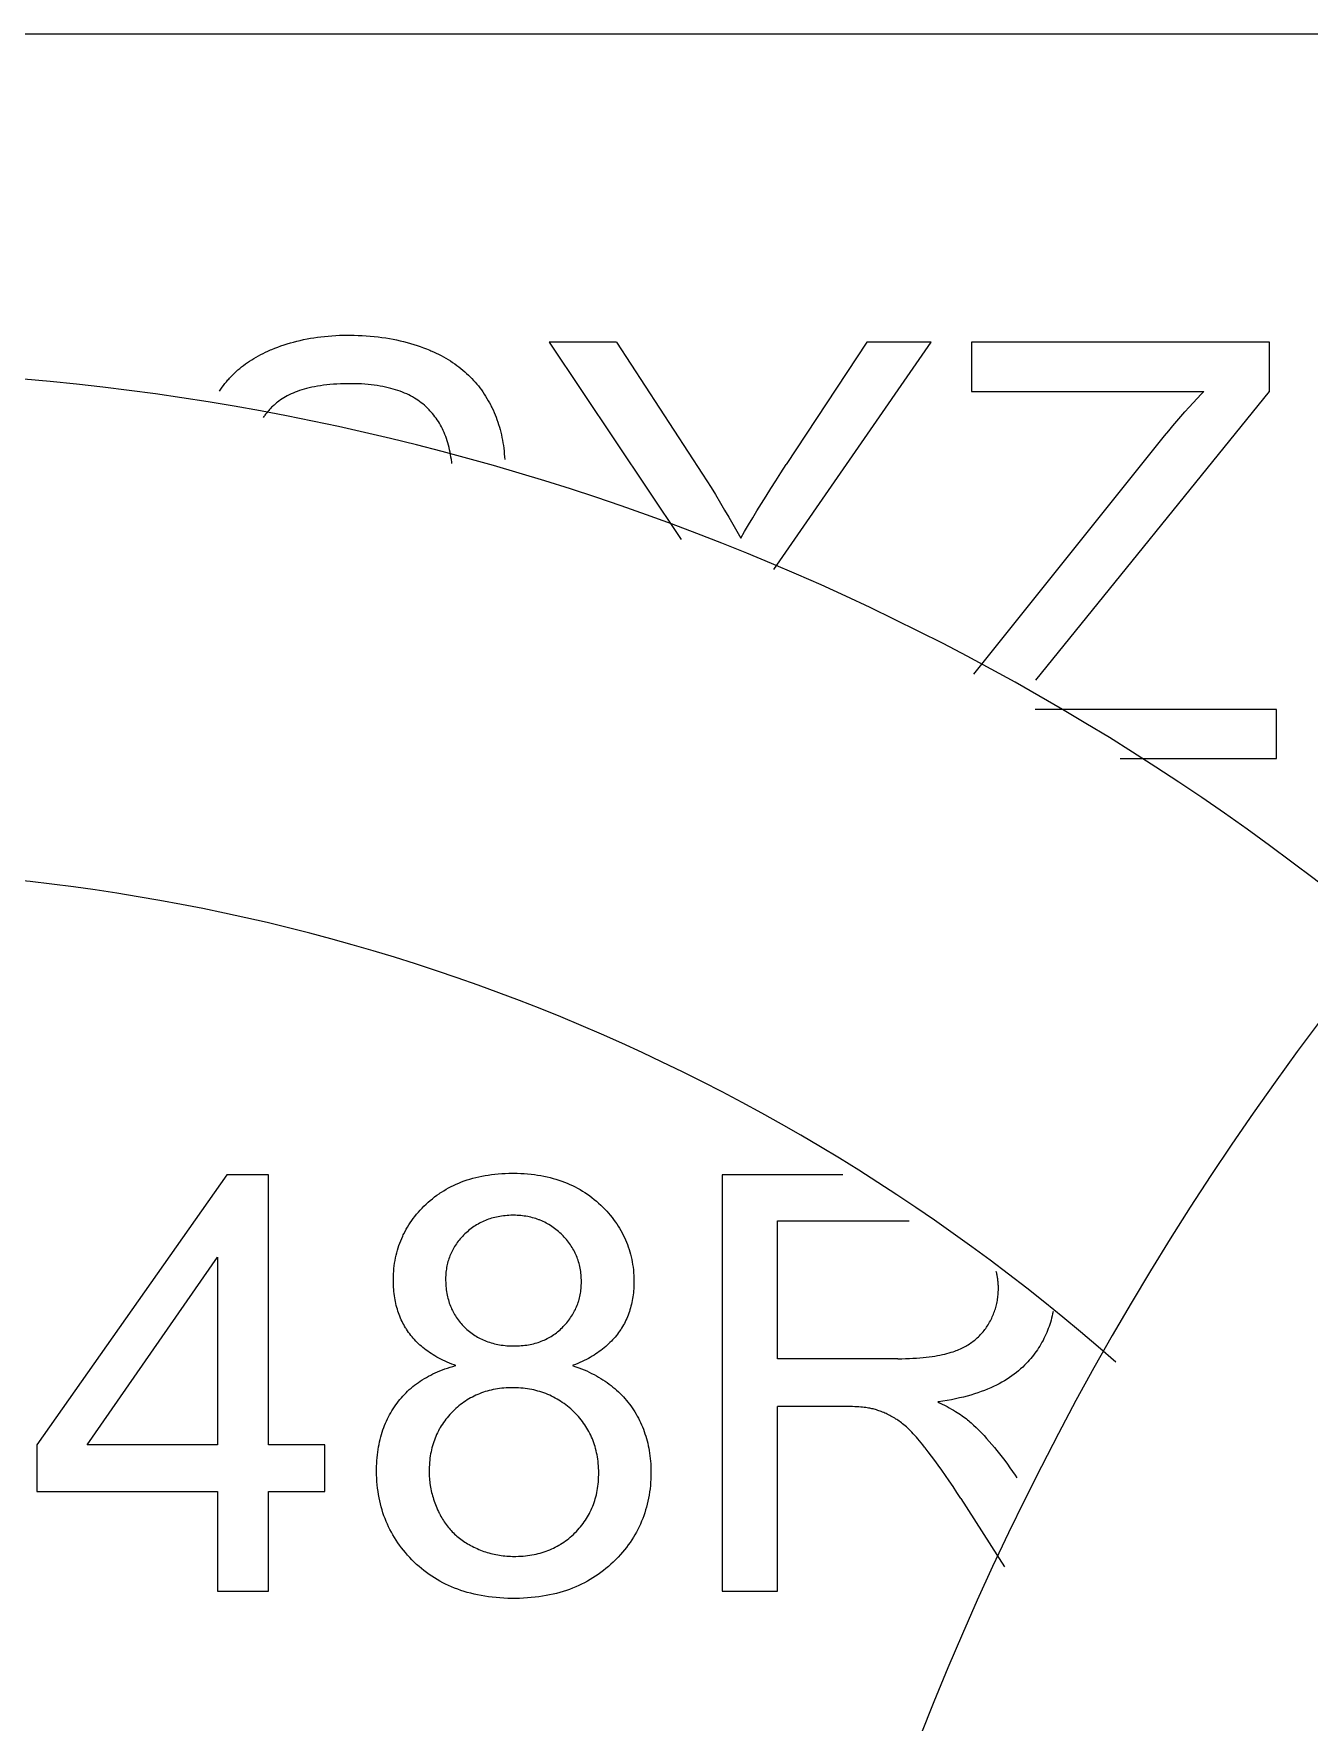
# Model space of a CAD drawing. Header units: millimetres. Extents: x 0 to 141, y -1 to 90.
# Drawn here: x 10.37 to 10.829, y 39.103 to 39.711 of the extents above; entities that cross this region are included whole.
import ezdxf

# ---------------------------------------------------------------- set-up
doc = ezdxf.new("R2010")
doc.units = ezdxf.units.MM

msp = doc.modelspace()

# ---------------------------------------------------------------- linework, layer by layer
for p, q in [((9.40615, 39.71114), (11.17385, 39.71114)), ((10.55552, 39.60001), (10.60301, 39.52898)), ((10.57967, 39.60001), (10.55552, 39.60001)), ((10.63636, 39.51815), (10.69304, 39.60001)), ((10.66991, 39.60001), (10.64085, 39.55591)), ((10.69304, 39.60001), (10.66991, 39.60001)), ((10.70756, 39.60001), (10.70756, 39.58231)), ((10.815, 39.60001), (10.70756, 39.60001)), ((10.815, 39.58231), (10.815, 39.60001)), ((10.70756, 39.58231), (10.79126, 39.58231)), ((10.73079, 39.47825), (10.815, 39.58231)), ((10.81746, 39.46771), (10.73055, 39.46771)), ((10.81746, 39.45001), (10.81746, 39.46771)), ((10.76121, 39.45001), (10.81746, 39.45001)), ((10.43939, 39.30001), (10.37093, 39.20281)), ((10.45443, 39.30001), (10.43939, 39.30001)), ((10.45443, 39.20281), (10.45443, 39.30001)), ((10.61783, 39.30001), (10.61783, 39.15001)), ((10.66122, 39.30001), (10.61783, 39.30001)), ((10.63768, 39.23381), (10.63768, 39.28343)), ((10.63768, 39.28343), (10.68516, 39.28343)), ((10.38905, 39.20281), (10.43601, 39.27044)), ((10.43601, 39.27044), (10.43601, 39.20281)), ((10.68102, 39.23381), (10.63768, 39.23381)), ((10.63768, 39.15001), (10.63768, 39.21662)), ((10.37093, 39.20281), (10.37093, 39.18592)), ((10.43601, 39.20281), (10.38905, 39.20281)), ((10.47469, 39.20281), (10.45443, 39.20281)), ((10.47469, 39.18592), (10.47469, 39.20281)), ((10.37093, 39.18592), (10.43601, 39.18592)), ((10.43601, 39.18592), (10.43601, 39.15001)), ((10.45443, 39.15001), (10.45443, 39.18592)), ((10.45443, 39.18592), (10.47469, 39.18592)), ((10.70377, 39.18347), (10.71946, 39.15881)), ((10.43601, 39.15001), (10.45443, 39.15001)), ((10.61783, 39.15001), (10.63768, 39.15001))]:
    msp.add_line(p, q)
for points in [[(10.45556, 39.59743), (10.45665, 39.59787), (10.45774, 39.59829), (10.45885, 39.59869), (10.45998, 39.59907), (10.46112, 39.59943), (10.46227, 39.59978), (10.46343, 39.6001), (10.46462, 39.60041), (10.46581, 39.60069), (10.46702, 39.60096), (10.46824, 39.60121), (10.46948, 39.60143), (10.47073, 39.60164), (10.472, 39.60183), (10.47328, 39.60199), (10.47458, 39.60214), (10.4759, 39.60226), (10.47723, 39.60237), (10.47857, 39.60245), (10.47993, 39.60251), (10.48131, 39.60255), (10.4827, 39.60257), (10.48308, 39.60257)], [(10.48308, 39.60257), (10.48366, 39.60257), (10.48518, 39.60255), (10.48668, 39.6025), (10.48816, 39.60243), (10.48961, 39.60234), (10.49105, 39.60223), (10.49246, 39.6021), (10.49385, 39.60194), (10.49523, 39.60176), (10.49658, 39.60156), (10.49791, 39.60134), (10.49923, 39.6011), (10.50052, 39.60084), (10.5018, 39.60056), (10.50305, 39.60026), (10.50429, 39.59994), (10.50551, 39.5996), (10.50671, 39.59924), (10.50789, 39.59886), (10.50905, 39.59846), (10.5102, 39.59804), (10.51133, 39.5976), (10.51244, 39.59715)], [(10.57967, 39.60001), (10.61073, 39.55247), (10.61225, 39.55009), (10.61378, 39.54764), (10.61534, 39.5451)], [(10.43673, 39.58241), (10.4372, 39.58311), (10.43768, 39.5838), (10.43819, 39.58448), (10.4387, 39.58514), (10.43923, 39.58579), (10.43978, 39.58643), (10.44006, 39.58675), (10.44034, 39.58706), (10.44091, 39.58768), (10.44151, 39.58828), (10.44211, 39.58887), (10.44274, 39.58945), (10.44338, 39.59002), (10.44403, 39.59058), (10.4447, 39.59113), (10.44539, 39.59166), (10.4461, 39.59219), (10.44682, 39.5927), (10.44757, 39.59321), (10.44833, 39.5937), (10.44911, 39.59418), (10.4499, 39.59465), (10.45072, 39.59511), (10.45156, 39.59556), (10.45242, 39.59599), (10.45329, 39.59642), (10.45419, 39.59683), (10.45511, 39.59724), (10.45556, 39.59743)], [(10.51244, 39.59715), (10.51284, 39.59697), (10.5138, 39.59655), (10.51474, 39.59612), (10.51565, 39.59567), (10.51654, 39.59521), (10.51741, 39.59474), (10.51826, 39.59426), (10.5191, 39.59376), (10.51991, 39.59326), (10.5207, 39.59274), (10.52147, 39.59221), (10.52223, 39.59167), (10.52297, 39.59112), (10.52369, 39.59056), (10.52439, 39.58998), (10.52507, 39.58939), (10.52574, 39.58879), (10.52639, 39.58818), (10.52703, 39.58756), (10.52765, 39.58692), (10.52825, 39.58627), (10.52884, 39.58561), (10.52941, 39.58494), (10.52997, 39.58425), (10.53024, 39.5839), (10.53051, 39.58355), (10.53104, 39.58283), (10.53155, 39.58211), (10.53205, 39.58136)], [(10.48389, 39.58507), (10.48303, 39.58507), (10.48164, 39.58504), (10.48029, 39.585), (10.47899, 39.58494), (10.47773, 39.58486), (10.4765, 39.58475), (10.47533, 39.58464), (10.47419, 39.5845), (10.47308, 39.58435), (10.47202, 39.58418), (10.47099, 39.58399), (10.47, 39.58379), (10.46904, 39.58358), (10.46811, 39.58335), (10.46722, 39.58311), (10.46635, 39.58285), (10.46552, 39.58258), (10.46472, 39.5823), (10.46394, 39.58201), (10.4632, 39.5817), (10.46248, 39.58138), (10.46178, 39.58105), (10.46112, 39.58071), (10.46047, 39.58035), (10.45985, 39.57999), (10.45926, 39.57961), (10.45868, 39.57923), (10.45813, 39.57883), (10.4576, 39.57842)], [(10.50996, 39.57778), (10.50939, 39.57823), (10.50881, 39.57867), (10.5082, 39.57909), (10.50757, 39.57951), (10.50693, 39.5799), (10.50627, 39.58029), (10.50558, 39.58066), (10.50487, 39.58102), (10.50415, 39.58137), (10.5034, 39.5817), (10.50262, 39.58202), (10.50183, 39.58233), (10.50101, 39.58262), (10.50017, 39.58289), (10.4993, 39.58316), (10.4984, 39.5834), (10.49748, 39.58364), (10.49654, 39.58385), (10.49556, 39.58405), (10.49456, 39.58423), (10.49353, 39.5844), (10.49247, 39.58455), (10.49138, 39.58468), (10.49026, 39.58479), (10.4891, 39.58489), (10.48792, 39.58497), (10.4867, 39.58502), (10.48544, 39.58506), (10.48416, 39.58507), (10.48389, 39.58507)], [(10.70848, 39.48045), (10.77717, 39.56632), (10.77864, 39.56811), (10.7801, 39.56986), (10.78157, 39.57159), (10.78303, 39.57329), (10.78449, 39.57496), (10.78595, 39.57659), (10.78741, 39.5782), (10.78886, 39.57977), (10.7903, 39.58131), (10.79126, 39.58231)], [(10.4576, 39.57842), (10.45729, 39.57817), (10.45697, 39.57791), (10.45666, 39.57764), (10.45636, 39.57738), (10.45606, 39.57711), (10.45578, 39.57684), (10.45549, 39.57657), (10.45522, 39.5763), (10.45496, 39.57602), (10.4547, 39.57575), (10.45444, 39.57547), (10.4542, 39.57519), (10.45396, 39.57492), (10.45373, 39.57464), (10.4535, 39.57436), (10.45329, 39.57407), (10.45307, 39.57379), (10.45287, 39.57351), (10.45267, 39.57322), (10.45248, 39.57293)], [(10.52042, 39.55632), (10.52037, 39.55677), (10.52025, 39.55771), (10.52011, 39.55864), (10.51996, 39.55954), (10.51979, 39.56042), (10.51961, 39.56129), (10.51941, 39.56213), (10.5192, 39.56295), (10.51897, 39.56375), (10.51873, 39.56453), (10.51847, 39.5653), (10.5182, 39.56605), (10.51792, 39.56678), (10.51762, 39.56749), (10.51731, 39.56818), (10.51699, 39.56886), (10.51665, 39.56953), (10.5163, 39.57018), (10.51593, 39.57081), (10.51556, 39.57143), (10.51517, 39.57203), (10.51476, 39.57262), (10.51434, 39.5732), (10.51391, 39.57376), (10.51347, 39.5743), (10.51301, 39.57484), (10.51254, 39.57536), (10.5123, 39.57562), (10.51205, 39.57587), (10.51155, 39.57637), (10.51103, 39.57685), (10.51051, 39.57732), (10.50996, 39.57778)], [(10.53205, 39.58136), (10.53256, 39.58057), (10.53305, 39.57976), (10.53353, 39.57895), (10.53398, 39.57813), (10.53442, 39.5773), (10.53463, 39.57688), (10.53484, 39.57646), (10.53524, 39.57562), (10.53562, 39.57476), (10.53599, 39.5739), (10.53633, 39.57303), (10.53666, 39.57215), (10.53697, 39.57126), (10.53727, 39.57036), (10.53754, 39.56945), (10.5378, 39.56854), (10.53804, 39.56761), (10.53827, 39.56667), (10.53847, 39.56572), (10.53866, 39.56476), (10.53883, 39.56379), (10.53898, 39.56281), (10.53911, 39.56182), (10.53923, 39.56082), (10.53932, 39.5598), (10.5394, 39.55877), (10.53945, 39.55775)], [(10.62448, 39.52941), (10.62586, 39.53178), (10.62729, 39.53421), (10.62878, 39.53671), (10.63033, 39.53927), (10.63194, 39.54189), (10.6336, 39.54458), (10.63532, 39.54732), (10.63711, 39.55013), (10.63895, 39.55299), (10.64085, 39.55591)], [(10.61534, 39.5451), (10.61716, 39.54208), (10.61867, 39.53954), (10.62016, 39.537), (10.62162, 39.53446), (10.62306, 39.53193), (10.62448, 39.52941)], [(10.51111, 39.28947), (10.51186, 39.29016), (10.51262, 39.29082), (10.51339, 39.29146), (10.51418, 39.29208), (10.51498, 39.29268), (10.5158, 39.29326), (10.51622, 39.29354), (10.51664, 39.29381), (10.51749, 39.29435), (10.51836, 39.29486), (10.51924, 39.29535), (10.52014, 39.29582), (10.52106, 39.29627), (10.52199, 39.2967), (10.52294, 39.29711), (10.52391, 39.29749), (10.5249, 39.29786), (10.52591, 39.2982), (10.52694, 39.29852), (10.52799, 39.29882), (10.52905, 39.2991), (10.53014, 39.29935), (10.53125, 39.29959), (10.53238, 39.2998), (10.53354, 39.29999), (10.53472, 39.30015), (10.53591, 39.30029), (10.53714, 39.30041), (10.53839, 39.3005), (10.53966, 39.30057), (10.54096, 39.30061), (10.54228, 39.30062)], [(10.54228, 39.30062), (10.54261, 39.30062), (10.54392, 39.30061), (10.54521, 39.30056), (10.54648, 39.30049), (10.54772, 39.3004), (10.54894, 39.30028), (10.55014, 39.30014), (10.55131, 39.29997), (10.55247, 39.29978), (10.5536, 39.29956), (10.55471, 39.29933), (10.5558, 39.29906), (10.55688, 39.29878), (10.55793, 39.29847), (10.55897, 39.29815), (10.55998, 39.29779), (10.56098, 39.29742), (10.56196, 39.29703), (10.56293, 39.29661), (10.56387, 39.29617), (10.5648, 39.29571), (10.56572, 39.29523), (10.56662, 39.29472), (10.5675, 39.29419), (10.56837, 39.29364), (10.56922, 39.29307), (10.57006, 39.29248), (10.57088, 39.29186), (10.57169, 39.29122), (10.57249, 39.29056), (10.57327, 39.28987), (10.57404, 39.28916)], [(10.49935, 39.26192), (10.49935, 39.26232), (10.49937, 39.26334), (10.49941, 39.26436), (10.49948, 39.26535), (10.49957, 39.26634), (10.49968, 39.26731), (10.49981, 39.26826), (10.49997, 39.26921), (10.50015, 39.27014), (10.50035, 39.27106), (10.50057, 39.27196), (10.50082, 39.27286), (10.50108, 39.27374), (10.50137, 39.27462), (10.50168, 39.27548), (10.50201, 39.27633), (10.50236, 39.27718), (10.50273, 39.27801), (10.50293, 39.27842), (10.50313, 39.27883), (10.50355, 39.27965), (10.50399, 39.28045), (10.50445, 39.28125), (10.50494, 39.28204), (10.50545, 39.28282), (10.50598, 39.28359), (10.50654, 39.28435), (10.50711, 39.2851), (10.50772, 39.28585), (10.50835, 39.28659), (10.509, 39.28732), (10.50968, 39.28804), (10.51038, 39.28876), (10.51111, 39.28947)], [(10.54263, 39.28548), (10.54234, 39.28548), (10.54165, 39.28547), (10.54097, 39.28544), (10.5403, 39.2854), (10.53964, 39.28534), (10.53899, 39.28527), (10.53835, 39.28518), (10.53772, 39.28509), (10.5371, 39.28498), (10.53649, 39.28485), (10.5359, 39.28471), (10.53531, 39.28456), (10.53472, 39.2844), (10.53415, 39.28422), (10.53359, 39.28403), (10.53303, 39.28383), (10.53248, 39.28361), (10.53194, 39.28338), (10.53141, 39.28314), (10.53088, 39.28288), (10.53062, 39.28275), (10.53037, 39.28261), (10.52985, 39.28233), (10.52935, 39.28203), (10.52885, 39.28173), (10.52836, 39.2814), (10.52788, 39.28107), (10.5274, 39.28072), (10.52693, 39.28035), (10.52646, 39.27998), (10.52601, 39.27958), (10.52555, 39.27918), (10.5251, 39.27875)], [(10.56002, 39.27852), (10.55977, 39.27877), (10.5593, 39.2792), (10.55883, 39.27962), (10.55836, 39.28002), (10.55788, 39.28041), (10.55739, 39.28078), (10.55691, 39.28113), (10.55641, 39.28147), (10.55592, 39.2818), (10.55541, 39.28211), (10.55491, 39.28241), (10.55439, 39.28269), (10.55387, 39.28296), (10.55335, 39.28321), (10.55282, 39.28346), (10.55228, 39.28368), (10.55201, 39.28379), (10.55173, 39.2839), (10.55118, 39.2841), (10.55063, 39.28429), (10.55006, 39.28446), (10.54949, 39.28462), (10.54891, 39.28477), (10.54832, 39.2849), (10.54773, 39.28502), (10.54712, 39.28513), (10.54651, 39.28522), (10.54589, 39.2853), (10.54525, 39.28536), (10.54461, 39.28542), (10.54396, 39.28545), (10.5433, 39.28547), (10.54263, 39.28548)], [(10.57404, 39.28916), (10.57478, 39.28844), (10.5755, 39.28771), (10.57619, 39.28698), (10.57686, 39.28623), (10.57749, 39.28548), (10.57811, 39.28472), (10.5787, 39.28395), (10.57927, 39.28318), (10.57981, 39.28239), (10.58033, 39.2816), (10.58082, 39.2808), (10.58129, 39.28), (10.58174, 39.27918), (10.58217, 39.27836), (10.58257, 39.27752), (10.58295, 39.27668), (10.58331, 39.27583), (10.58365, 39.27497), (10.58396, 39.2741), (10.58425, 39.27322), (10.58452, 39.27233), (10.58477, 39.27142), (10.58499, 39.27051), (10.5852, 39.26959), (10.58538, 39.26866), (10.58554, 39.26771), (10.58567, 39.26676), (10.58579, 39.26579), (10.58588, 39.26481), (10.58594, 39.26381), (10.58599, 39.26281), (10.58601, 39.26179), (10.58601, 39.26144)], [(10.5251, 39.27875), (10.52467, 39.27832), (10.52425, 39.27789), (10.52384, 39.27745), (10.52345, 39.277), (10.52308, 39.27656), (10.52272, 39.27611), (10.52238, 39.27565), (10.52205, 39.27519), (10.52173, 39.27473), (10.52143, 39.27427), (10.52114, 39.27379), (10.52087, 39.27332), (10.52061, 39.27284), (10.52037, 39.27235), (10.52025, 39.27211), (10.52013, 39.27186), (10.51991, 39.27137), (10.51971, 39.27087), (10.51951, 39.27036), (10.51933, 39.26985), (10.51916, 39.26934), (10.51901, 39.26882), (10.51887, 39.26829), (10.51874, 39.26776), (10.51862, 39.26722), (10.51852, 39.26667), (10.51843, 39.26612), (10.51835, 39.26556), (10.51829, 39.26499), (10.51824, 39.26442), (10.5182, 39.26384), (10.51818, 39.26325), (10.51817, 39.26265), (10.51817, 39.26256)], [(10.56708, 39.26154), (10.56708, 39.26155), (10.56707, 39.2622), (10.56705, 39.26284), (10.56701, 39.26346), (10.56696, 39.26408), (10.5669, 39.26469), (10.56682, 39.26529), (10.56673, 39.26588), (10.56663, 39.26646), (10.56651, 39.26704), (10.56638, 39.2676), (10.56623, 39.26816), (10.56607, 39.26871), (10.5659, 39.26926), (10.56572, 39.2698), (10.56552, 39.27033), (10.56531, 39.27085), (10.5652, 39.27111), (10.56508, 39.27137), (10.56485, 39.27189), (10.56459, 39.27239), (10.56433, 39.27289), (10.56405, 39.27339), (10.56376, 39.27388), (10.56345, 39.27437), (10.56313, 39.27485), (10.56279, 39.27532), (10.56244, 39.27579), (10.56208, 39.27626), (10.5617, 39.27672), (10.5613, 39.27718), (10.56089, 39.27763), (10.56046, 39.27808), (10.56002, 39.27852)], [(10.50485, 39.24331), (10.50447, 39.24385), (10.50411, 39.2444), (10.50393, 39.24468), (10.50376, 39.24496), (10.50342, 39.24552), (10.5031, 39.2461), (10.50279, 39.24668), (10.50249, 39.24727), (10.5022, 39.24787), (10.50193, 39.24848), (10.50168, 39.24909), (10.50143, 39.24972), (10.5012, 39.25036), (10.50098, 39.251), (10.50078, 39.25165), (10.50058, 39.25232), (10.5004, 39.25299), (10.50024, 39.25368), (10.50009, 39.25437), (10.49995, 39.25507), (10.49982, 39.25579), (10.49971, 39.25652), (10.49962, 39.25725), (10.49954, 39.258), (10.49947, 39.25876), (10.49941, 39.25954), (10.49938, 39.26032), (10.49935, 39.26112), (10.49935, 39.26192)], [(10.51817, 39.26256), (10.51818, 39.26194), (10.5182, 39.26125), (10.51823, 39.26057), (10.51828, 39.2599), (10.51834, 39.25925), (10.51842, 39.25861), (10.51851, 39.25798), (10.51861, 39.25736), (10.51873, 39.25675), (10.51886, 39.25616), (10.519, 39.25557), (10.51915, 39.25499), (10.51932, 39.25443), (10.5195, 39.25387), (10.5197, 39.25332), (10.5199, 39.25278), (10.52012, 39.25225), (10.52035, 39.25173), (10.5206, 39.25122), (10.52085, 39.25071), (10.52099, 39.25046), (10.52112, 39.25021), (10.52141, 39.24972), (10.5217, 39.24923), (10.52201, 39.24875), (10.52234, 39.24828), (10.52267, 39.24781), (10.52302, 39.24735), (10.52339, 39.2469), (10.52377, 39.24645), (10.52417, 39.24601), (10.52458, 39.24557), (10.525, 39.24514)], [(10.56023, 39.24507), (10.56057, 39.24542), (10.561, 39.24587), (10.5614, 39.24632), (10.5618, 39.24678), (10.56217, 39.24724), (10.56253, 39.2477), (10.56288, 39.24817), (10.56321, 39.24864), (10.56353, 39.24911), (10.56383, 39.24959), (10.56412, 39.25008), (10.56439, 39.25056), (10.56465, 39.25105), (10.5649, 39.25155), (10.56513, 39.25205), (10.56535, 39.25256), (10.56556, 39.25307), (10.56575, 39.25359), (10.56593, 39.25411), (10.56602, 39.25438), (10.5661, 39.25464), (10.56626, 39.25518), (10.5664, 39.25572), (10.56652, 39.25627), (10.56664, 39.25682), (10.56674, 39.25739), (10.56683, 39.25795), (10.56691, 39.25853), (10.56697, 39.25912), (10.56702, 39.25971), (10.56705, 39.26031), (10.56707, 39.26092), (10.56708, 39.26154)], [(10.58601, 39.26144), (10.58601, 39.26131), (10.586, 39.26055), (10.58597, 39.25979), (10.58593, 39.25904), (10.58588, 39.25831), (10.58581, 39.25758), (10.58573, 39.25686), (10.58563, 39.25615), (10.58552, 39.25545), (10.5854, 39.25476), (10.58526, 39.25408), (10.58511, 39.25341), (10.58494, 39.25275), (10.58476, 39.25209), (10.58457, 39.25144), (10.58436, 39.2508), (10.58414, 39.25017), (10.58391, 39.24955), (10.58367, 39.24894), (10.58341, 39.24833), (10.58314, 39.24774), (10.58285, 39.24714), (10.58255, 39.24656), (10.58224, 39.24599), (10.58192, 39.24542), (10.58158, 39.24486), (10.58123, 39.24431), (10.58086, 39.24376), (10.58048, 39.24322)], [(10.71729, 39.25908), (10.71728, 39.25937), (10.71728, 39.25974), (10.71727, 39.26011), (10.71725, 39.26047), (10.71723, 39.26083), (10.7172, 39.26119), (10.71717, 39.26154), (10.71714, 39.26189), (10.7171, 39.26224), (10.71705, 39.26259), (10.717, 39.26293), (10.71695, 39.26327), (10.71689, 39.26361), (10.71683, 39.26394), (10.71676, 39.26427), (10.71669, 39.2646), (10.71661, 39.26493), (10.71653, 39.26526)], [(10.71329, 39.24558), (10.71359, 39.24604), (10.71387, 39.2465), (10.71414, 39.24696), (10.71439, 39.24743), (10.71464, 39.2479), (10.71487, 39.24837), (10.7151, 39.24885), (10.71531, 39.24933), (10.71551, 39.24981), (10.7157, 39.25029), (10.71588, 39.25078), (10.71605, 39.25127), (10.71621, 39.25176), (10.71635, 39.25225), (10.71649, 39.25275), (10.71662, 39.25326), (10.71673, 39.25376), (10.71683, 39.25427), (10.71693, 39.25479), (10.71701, 39.2553), (10.71708, 39.25583), (10.71714, 39.25635), (10.71719, 39.25688), (10.71723, 39.25742), (10.71726, 39.25796), (10.71728, 39.2585), (10.71729, 39.25905), (10.71729, 39.25908)], [(10.73699, 39.2508), (10.73682, 39.25001), (10.73665, 39.24922), (10.73646, 39.24844), (10.73625, 39.24767), (10.73603, 39.24691), (10.73579, 39.24615), (10.73554, 39.24541), (10.73527, 39.24467), (10.73499, 39.24394), (10.73469, 39.24322), (10.73438, 39.24251), (10.73405, 39.2418), (10.73371, 39.24111), (10.73336, 39.24041), (10.73298, 39.23973), (10.7326, 39.23905), (10.7322, 39.23839), (10.73178, 39.23772), (10.73134, 39.23707), (10.7309, 39.23642), (10.73043, 39.23578), (10.72995, 39.23514), (10.72946, 39.23451), (10.72894, 39.23389), (10.72841, 39.23327), (10.72787, 39.23266), (10.72741, 39.23217)], [(10.52186, 39.23135), (10.52129, 39.23156), (10.52043, 39.23189), (10.51959, 39.23223), (10.51878, 39.23258), (10.51798, 39.23293), (10.51721, 39.23329), (10.51646, 39.23367), (10.51573, 39.23405), (10.51502, 39.23443), (10.51433, 39.23483), (10.51366, 39.23523), (10.51301, 39.23565), (10.51237, 39.23607), (10.51176, 39.23649), (10.51116, 39.23693), (10.51058, 39.23737), (10.51001, 39.23782), (10.50947, 39.23828), (10.50894, 39.23874), (10.50842, 39.23922), (10.50792, 39.2397), (10.50744, 39.24019), (10.50697, 39.24069), (10.50652, 39.2412), (10.50608, 39.24171), (10.50565, 39.24223), (10.50524, 39.24277), (10.50504, 39.24304), (10.50485, 39.24331)], [(10.525, 39.24514), (10.52543, 39.24473), (10.52587, 39.24433), (10.52631, 39.24394), (10.52676, 39.24357), (10.52722, 39.24321), (10.52769, 39.24286), (10.52817, 39.24253), (10.52865, 39.24221), (10.52914, 39.2419), (10.52964, 39.24161), (10.53014, 39.24133), (10.53066, 39.24106), (10.53118, 39.24081), (10.53172, 39.24056), (10.53226, 39.24033), (10.53281, 39.24011), (10.53337, 39.23991), (10.53394, 39.23972), (10.53452, 39.23954), (10.53512, 39.23937), (10.53572, 39.23922), (10.53633, 39.23908), (10.53695, 39.23895), (10.53759, 39.23883), (10.53824, 39.23873), (10.5389, 39.23864), (10.53957, 39.23857), (10.54025, 39.23851), (10.54095, 39.23846), (10.54166, 39.23843), (10.54239, 39.23842), (10.54283, 39.23841)], [(10.54283, 39.23841), (10.54336, 39.23842), (10.54406, 39.23844), (10.54475, 39.23847), (10.54542, 39.23852), (10.54608, 39.23858), (10.54673, 39.23865), (10.54737, 39.23874), (10.548, 39.23884), (10.54861, 39.23895), (10.54922, 39.23908), (10.54981, 39.23922), (10.55039, 39.23937), (10.55097, 39.23954), (10.55153, 39.23971), (10.55208, 39.2399), (10.55263, 39.2401), (10.55316, 39.24032), (10.55369, 39.24055), (10.5542, 39.24079), (10.55471, 39.24104), (10.55521, 39.2413), (10.55571, 39.24158), (10.55619, 39.24187), (10.55667, 39.24217), (10.55714, 39.24249), (10.55737, 39.24265), (10.5576, 39.24281), (10.55806, 39.24316), (10.5585, 39.24351), (10.55894, 39.24388), (10.55938, 39.24426), (10.55981, 39.24466), (10.56023, 39.24507)], [(10.58048, 39.24322), (10.58008, 39.24268), (10.57967, 39.24215), (10.57924, 39.24162), (10.5788, 39.24111), (10.57834, 39.2406), (10.57787, 39.2401), (10.57738, 39.23961), (10.57688, 39.23912), (10.57636, 39.23864), (10.57583, 39.23817), (10.57528, 39.23771), (10.57472, 39.23726), (10.57413, 39.23681), (10.57354, 39.23638), (10.57292, 39.23595), (10.57229, 39.23552), (10.57164, 39.23511), (10.57097, 39.2347), (10.57028, 39.23431), (10.56958, 39.23392), (10.56886, 39.23354), (10.56812, 39.23316), (10.56736, 39.2328), (10.56657, 39.23244), (10.56577, 39.2321), (10.56495, 39.23176), (10.56411, 39.23143), (10.56391, 39.23135)], [(10.70163, 39.23657), (10.70203, 39.23672), (10.70256, 39.23692), (10.70307, 39.23714), (10.70358, 39.23736), (10.70408, 39.23759), (10.70457, 39.23783), (10.70505, 39.23808), (10.70552, 39.23834), (10.70598, 39.2386), (10.70643, 39.23887), (10.70687, 39.23915), (10.7073, 39.23944), (10.70772, 39.23974), (10.70814, 39.24004), (10.70854, 39.24035), (10.70894, 39.24067), (10.70932, 39.241), (10.7097, 39.24134), (10.71007, 39.24168), (10.71043, 39.24204), (10.71078, 39.2424), (10.71113, 39.24276), (10.71146, 39.24314), (10.71179, 39.24353), (10.71211, 39.24392), (10.71242, 39.24432), (10.71272, 39.24473), (10.71301, 39.24515), (10.71329, 39.24558)], [(10.68102, 39.23381), (10.68247, 39.23383), (10.68387, 39.23386), (10.68522, 39.23391), (10.68652, 39.23397), (10.68778, 39.23405), (10.68899, 39.23414), (10.69015, 39.23424), (10.69127, 39.23436), (10.69235, 39.23449), (10.69338, 39.23463), (10.69437, 39.23478), (10.69533, 39.23494), (10.69624, 39.23512), (10.69712, 39.2353), (10.69796, 39.23549), (10.69876, 39.23569), (10.69953, 39.2359), (10.70026, 39.23612), (10.70096, 39.23634), (10.70163, 39.23657)], [(10.50068, 39.21785), (10.50118, 39.2185), (10.5017, 39.21914), (10.50223, 39.21977), (10.50277, 39.22038), (10.50333, 39.22098), (10.50391, 39.22156), (10.5045, 39.22213), (10.5051, 39.22269), (10.50572, 39.22323), (10.50636, 39.22376), (10.50701, 39.22428), (10.50768, 39.22478), (10.50836, 39.22527), (10.50906, 39.22575), (10.50977, 39.22621), (10.51051, 39.22666), (10.51126, 39.2271), (10.51202, 39.22753), (10.51281, 39.22794), (10.51361, 39.22834), (10.51443, 39.22872), (10.51528, 39.2291), (10.51614, 39.22946), (10.51702, 39.2298), (10.51792, 39.23013), (10.51884, 39.23045), (10.51979, 39.23076), (10.52075, 39.23105), (10.52174, 39.23132), (10.52186, 39.23135)], [(10.56391, 39.23135), (10.5641, 39.23129), (10.56512, 39.23093), (10.56613, 39.23057), (10.5671, 39.23018), (10.56805, 39.22979), (10.56898, 39.22939), (10.56989, 39.22897), (10.57077, 39.22854), (10.57163, 39.2281), (10.57247, 39.22765), (10.57328, 39.22718), (10.57408, 39.22671), (10.57486, 39.22622), (10.57561, 39.22572), (10.57635, 39.22521), (10.57707, 39.22469), (10.57777, 39.22416), (10.57845, 39.22362), (10.57912, 39.22306), (10.57977, 39.22249), (10.5804, 39.22191), (10.58101, 39.22132), (10.58161, 39.22071), (10.58219, 39.22009), (10.58275, 39.21946), (10.5833, 39.21882), (10.58384, 39.21816), (10.58436, 39.21749), (10.58486, 39.21681)], [(10.72741, 39.23217), (10.72674, 39.23148), (10.72604, 39.2308), (10.72531, 39.23013), (10.72456, 39.22948), (10.72379, 39.22885), (10.72299, 39.22823), (10.72216, 39.22762), (10.72131, 39.22703), (10.72043, 39.22646), (10.71952, 39.22589), (10.71858, 39.22535), (10.71761, 39.22482), (10.71661, 39.2243), (10.71558, 39.2238), (10.71451, 39.22331), (10.71341, 39.22284), (10.71228, 39.22239), (10.71112, 39.22195), (10.70991, 39.22153), (10.70868, 39.22112), (10.7074, 39.22073), (10.70608, 39.22036), (10.70473, 39.22001), (10.70333, 39.21967), (10.70189, 39.21935), (10.70041, 39.21906), (10.69888, 39.21878), (10.69731, 39.21852), (10.6957, 39.21829), (10.69549, 39.21826)], [(10.54232, 39.22337), (10.54166, 39.22337), (10.54082, 39.22334), (10.54, 39.2233), (10.53919, 39.22324), (10.5384, 39.22317), (10.53761, 39.22307), (10.53684, 39.22296), (10.53608, 39.22284), (10.53534, 39.22269), (10.5346, 39.22253), (10.53388, 39.22235), (10.53316, 39.22216), (10.53246, 39.22195), (10.53176, 39.22172), (10.53108, 39.22148), (10.53041, 39.22122), (10.52974, 39.22095), (10.52909, 39.22066), (10.52844, 39.22035), (10.5278, 39.22002), (10.52717, 39.21968), (10.52655, 39.21932), (10.52593, 39.21895), (10.52533, 39.21856), (10.52473, 39.21815), (10.52414, 39.21772), (10.52355, 39.21728), (10.52297, 39.21682), (10.5224, 39.21633), (10.52184, 39.21583), (10.52128, 39.21532), (10.52073, 39.21478)], [(10.56439, 39.21465), (10.56382, 39.2152), (10.56323, 39.21573), (10.56264, 39.21624), (10.56205, 39.21673), (10.56144, 39.2172), (10.56083, 39.21766), (10.56021, 39.21809), (10.55959, 39.21851), (10.55895, 39.21891), (10.55831, 39.21929), (10.55766, 39.21966), (10.557, 39.22001), (10.55634, 39.22034), (10.55566, 39.22065), (10.55532, 39.2208), (10.55498, 39.22095), (10.55429, 39.22123), (10.55359, 39.22149), (10.55288, 39.22174), (10.55216, 39.22197), (10.55144, 39.22218), (10.5507, 39.22238), (10.54995, 39.22255), (10.5492, 39.22272), (10.54843, 39.22286), (10.54765, 39.22299), (10.54686, 39.22309), (10.54606, 39.22319), (10.54525, 39.22326), (10.54443, 39.22332), (10.54359, 39.22335), (10.54274, 39.22337), (10.54232, 39.22337)], [(10.49331, 39.19339), (10.49331, 39.194), (10.49333, 39.19507), (10.49337, 39.19611), (10.49343, 39.19714), (10.49351, 39.19815), (10.49361, 39.19914), (10.49373, 39.20011), (10.49387, 39.20107), (10.49402, 39.20201), (10.49419, 39.20293), (10.49438, 39.20384), (10.49459, 39.20474), (10.49481, 39.20562), (10.49505, 39.20648), (10.49531, 39.20733), (10.49558, 39.20816), (10.49588, 39.20899), (10.49618, 39.20979), (10.49651, 39.21059), (10.49685, 39.21137), (10.49721, 39.21214), (10.49758, 39.21289), (10.49798, 39.21364), (10.49838, 39.21437), (10.49881, 39.21509), (10.49925, 39.21579), (10.49971, 39.21649), (10.50018, 39.21717), (10.50068, 39.21785)], [(10.58486, 39.21681), (10.58536, 39.21609), (10.58585, 39.21536), (10.58632, 39.21463), (10.58676, 39.21388), (10.58719, 39.21313), (10.58761, 39.21237), (10.588, 39.2116), (10.58838, 39.21082), (10.58874, 39.21003), (10.58908, 39.20923), (10.5894, 39.20842), (10.58971, 39.20761), (10.58999, 39.20678), (10.59026, 39.20594), (10.59052, 39.20509), (10.59075, 39.20423), (10.59097, 39.20337), (10.59117, 39.20248), (10.59135, 39.20159), (10.59151, 39.20069), (10.59166, 39.19977), (10.59178, 39.19885), (10.59189, 39.19791), (10.59198, 39.19695), (10.59205, 39.19599), (10.5921, 39.19501), (10.59214, 39.19401), (10.59215, 39.19301), (10.59215, 39.19288)], [(10.67173, 39.2158), (10.67136, 39.21588), (10.67096, 39.21596), (10.67053, 39.21603), (10.67005, 39.21611), (10.66954, 39.21618), (10.66898, 39.21624), (10.66838, 39.21631), (10.66774, 39.21637), (10.66706, 39.21642), (10.66632, 39.21647), (10.66554, 39.21651), (10.66471, 39.21655), (10.66384, 39.21658), (10.66291, 39.2166), (10.66194, 39.21661), (10.66091, 39.21662), (10.63768, 39.21662)], [(10.69549, 39.21826), (10.69609, 39.21796), (10.69704, 39.21748), (10.69793, 39.21702), (10.69879, 39.21657), (10.6996, 39.21612), (10.70036, 39.21569), (10.70109, 39.21527), (10.70179, 39.21485), (10.70245, 39.21445), (10.70307, 39.21405), (10.70366, 39.21366), (10.70423, 39.21327), (10.70476, 39.21289), (10.70527, 39.21252), (10.70575, 39.21216), (10.7062, 39.2118), (10.70663, 39.21144), (10.70704, 39.21109), (10.70743, 39.21075)], [(10.52073, 39.21478), (10.5202, 39.21424), (10.51969, 39.21369), (10.5192, 39.21313), (10.51872, 39.21256), (10.51826, 39.21199), (10.51783, 39.21141), (10.5174, 39.21083), (10.517, 39.21024), (10.51661, 39.20963), (10.51624, 39.20902), (10.51606, 39.20872), (10.51589, 39.20841), (10.51555, 39.20778), (10.51523, 39.20715), (10.51493, 39.2065), (10.51464, 39.20585), (10.51437, 39.20519), (10.51411, 39.20452), (10.51387, 39.20384), (10.51365, 39.20315), (10.51344, 39.20245), (10.51325, 39.20174), (10.51307, 39.20101), (10.51291, 39.20028), (10.51277, 39.19953), (10.51264, 39.19878), (10.51253, 39.198), (10.51244, 39.19722), (10.51237, 39.19642), (10.51231, 39.19561), (10.51227, 39.19479), (10.51224, 39.19395), (10.51224, 39.19329)], [(10.57332, 39.19268), (10.57332, 39.19272), (10.57331, 39.19357), (10.57328, 39.19441), (10.57324, 39.19524), (10.57317, 39.19605), (10.57309, 39.19685), (10.57299, 39.19764), (10.57287, 39.19842), (10.57273, 39.19918), (10.57258, 39.19993), (10.57241, 39.20067), (10.57222, 39.20141), (10.57202, 39.20213), (10.5718, 39.20284), (10.57157, 39.20354), (10.57131, 39.20423), (10.57104, 39.20491), (10.57076, 39.20558), (10.57045, 39.20625), (10.57013, 39.2069), (10.5698, 39.20754), (10.56944, 39.20818), (10.56907, 39.20881), (10.56868, 39.20943), (10.56828, 39.21004), (10.56786, 39.21064), (10.56742, 39.21124), (10.56696, 39.21183), (10.56648, 39.21241), (10.56599, 39.21298), (10.56548, 39.21354), (10.56495, 39.2141), (10.56439, 39.21465)], [(10.68073, 39.21188), (10.6804, 39.21209), (10.67995, 39.21237), (10.67949, 39.21263), (10.67904, 39.21289), (10.6786, 39.21314), (10.67816, 39.21338), (10.67772, 39.2136), (10.67728, 39.21382), (10.67684, 39.21402), (10.67641, 39.21422), (10.67598, 39.21441), (10.67555, 39.21459), (10.67512, 39.21476), (10.67469, 39.21492), (10.67427, 39.21507), (10.67384, 39.21521), (10.67342, 39.21534), (10.673, 39.21547), (10.67257, 39.21559), (10.67215, 39.2157), (10.67173, 39.2158)], [(10.69083, 39.20184), (10.69073, 39.20196), (10.6901, 39.20275), (10.68949, 39.20351), (10.68889, 39.20423), (10.68831, 39.20491), (10.68774, 39.20556), (10.68718, 39.20617), (10.68664, 39.20676), (10.68611, 39.20731), (10.6856, 39.20783), (10.6851, 39.20833), (10.68461, 39.20879), (10.68413, 39.20923), (10.68367, 39.20965), (10.68321, 39.21003), (10.68277, 39.2104), (10.68234, 39.21074), (10.68193, 39.21105), (10.68152, 39.21135), (10.68112, 39.21162), (10.68073, 39.21188)], [(10.70743, 39.21075), (10.70836, 39.20988), (10.7093, 39.20898), (10.71023, 39.20805), (10.71117, 39.20709), (10.71211, 39.20611), (10.71304, 39.20509), (10.71398, 39.20404), (10.71491, 39.20296), (10.71585, 39.20185), (10.71678, 39.20071), (10.71771, 39.19954), (10.71865, 39.19833), (10.71958, 39.1971), (10.72051, 39.19582), (10.72144, 39.19452), (10.72237, 39.19318), (10.72329, 39.19181), (10.72394, 39.19084)], [(10.70377, 39.18347), (10.70234, 39.18565), (10.70095, 39.18776), (10.69957, 39.1898), (10.69823, 39.19175), (10.69692, 39.19363), (10.69564, 39.19542), (10.6944, 39.19713), (10.6932, 39.19875), (10.69205, 39.20027), (10.69094, 39.2017), (10.69083, 39.20184)], [(10.50689, 39.16052), (10.50605, 39.16137), (10.50523, 39.16222), (10.50444, 39.16308), (10.50369, 39.16395), (10.50296, 39.16483), (10.50226, 39.16572), (10.50159, 39.16662), (10.50094, 39.16753), (10.50033, 39.16845), (10.49974, 39.16938), (10.49918, 39.17033), (10.49864, 39.17128), (10.49813, 39.17225), (10.49764, 39.17323), (10.49719, 39.17422), (10.49675, 39.17522), (10.49634, 39.17623), (10.49596, 39.17726), (10.4956, 39.1783), (10.49527, 39.17936), (10.49497, 39.18043), (10.49469, 39.18151), (10.49443, 39.18261), (10.4942, 39.18373), (10.494, 39.18486), (10.49382, 39.18601), (10.49367, 39.18718), (10.49354, 39.18836), (10.49344, 39.18956), (10.49337, 39.19078), (10.49332, 39.19202), (10.49331, 39.19328), (10.49331, 39.19339)], [(10.51224, 39.19329), (10.51224, 39.19264), (10.51226, 39.19198), (10.51229, 39.19134), (10.51234, 39.19069), (10.51239, 39.19005), (10.51246, 39.18942), (10.51254, 39.18878), (10.51259, 39.18846), (10.51263, 39.18815), (10.51274, 39.18752), (10.51286, 39.18689), (10.51299, 39.18627), (10.51313, 39.18564), (10.51328, 39.18502), (10.51345, 39.1844), (10.51363, 39.18378), (10.51382, 39.18316), (10.51403, 39.18253), (10.51425, 39.18191), (10.51448, 39.18129), (10.51473, 39.18067), (10.51499, 39.18005), (10.51526, 39.17943), (10.51555, 39.1788), (10.51586, 39.17817), (10.51592, 39.17805)], [(10.56475, 39.17106), (10.56529, 39.1716), (10.5658, 39.17215), (10.56629, 39.17271), (10.56677, 39.17327), (10.56723, 39.17384), (10.56767, 39.17442), (10.5681, 39.175), (10.5685, 39.17559), (10.56889, 39.17619), (10.56926, 39.1768), (10.56962, 39.17742), (10.56996, 39.17805), (10.57012, 39.17836), (10.57028, 39.17868), (10.57059, 39.17933), (10.57088, 39.17998), (10.57116, 39.18064), (10.57142, 39.18131), (10.57166, 39.182), (10.57188, 39.18269), (10.57209, 39.18339), (10.57229, 39.18411), (10.57247, 39.18483), (10.57263, 39.18557), (10.57277, 39.18632), (10.5729, 39.18708), (10.57301, 39.18786), (10.57311, 39.18864), (10.57319, 39.18945), (10.57325, 39.19026), (10.57329, 39.19109), (10.57332, 39.19194), (10.57332, 39.19268)], [(10.59215, 39.19288), (10.59213, 39.19166), (10.59209, 39.19046), (10.59202, 39.18927), (10.59193, 39.18811), (10.59181, 39.18695), (10.59166, 39.18582), (10.59148, 39.1847), (10.59128, 39.18359), (10.59106, 39.1825), (10.59081, 39.18143), (10.59053, 39.18037), (10.59023, 39.17932), (10.5899, 39.17828), (10.58955, 39.17726), (10.58917, 39.17625), (10.58897, 39.17575), (10.58877, 39.17525), (10.58834, 39.17426), (10.58788, 39.17329), (10.5874, 39.17232), (10.58689, 39.17137), (10.58636, 39.17042), (10.5858, 39.16949), (10.58522, 39.16857), (10.5846, 39.16766), (10.58396, 39.16675), (10.58329, 39.16586), (10.5826, 39.16497), (10.58187, 39.1641), (10.58112, 39.16323), (10.58033, 39.16237), (10.57952, 39.16152), (10.57867, 39.16068), (10.57854, 39.16055)], [(10.51592, 39.17805), (10.51619, 39.17752), (10.51647, 39.177), (10.51676, 39.17649), (10.51706, 39.17599), (10.51737, 39.1755), (10.51769, 39.17502), (10.51802, 39.17454), (10.51836, 39.17408), (10.51871, 39.17362), (10.51906, 39.17317), (10.51925, 39.17295), (10.51943, 39.17273), (10.51981, 39.1723), (10.5202, 39.17187), (10.52059, 39.17146), (10.521, 39.17105), (10.52141, 39.17065), (10.52184, 39.17026), (10.52227, 39.16988), (10.52272, 39.16951), (10.52317, 39.16914), (10.52363, 39.16879), (10.52411, 39.16844), (10.52459, 39.1681), (10.52508, 39.16777), (10.52558, 39.16745), (10.5261, 39.16714), (10.52662, 39.16684), (10.52707, 39.16659)], [(10.54293, 39.1626), (10.54352, 39.1626), (10.54438, 39.16262), (10.54523, 39.16266), (10.54607, 39.16272), (10.54689, 39.16279), (10.54769, 39.16288), (10.54849, 39.16299), (10.54926, 39.16312), (10.55003, 39.16326), (10.55078, 39.16342), (10.55152, 39.1636), (10.55225, 39.16379), (10.55297, 39.164), (10.55367, 39.16422), (10.55437, 39.16446), (10.55505, 39.16472), (10.55572, 39.16499), (10.55639, 39.16528), (10.55704, 39.16558), (10.55768, 39.1659), (10.55832, 39.16624), (10.55895, 39.16659), (10.55926, 39.16677), (10.55956, 39.16696), (10.56017, 39.16735), (10.56077, 39.16775), (10.56136, 39.16817), (10.56195, 39.16861), (10.56252, 39.16906), (10.56309, 39.16953), (10.56365, 39.17003), (10.56421, 39.17053), (10.56475, 39.17106)], [(10.52707, 39.16659), (10.52711, 39.16657), (10.52771, 39.16625), (10.52831, 39.16595), (10.52891, 39.16566), (10.52951, 39.16539), (10.53012, 39.16513), (10.53072, 39.16488), (10.53133, 39.16464), (10.53194, 39.16442), (10.53255, 39.16421), (10.53317, 39.16402), (10.53379, 39.16384), (10.53441, 39.16367), (10.53504, 39.16351), (10.53567, 39.16336), (10.5363, 39.16323), (10.53694, 39.16311), (10.53759, 39.163), (10.53823, 39.16291), (10.53889, 39.16283), (10.53955, 39.16276), (10.54021, 39.1627), (10.54088, 39.16265), (10.54156, 39.16262), (10.54224, 39.1626), (10.54293, 39.1626)], [(10.54273, 39.14745), (10.54213, 39.14745), (10.54063, 39.14748), (10.53917, 39.14754), (10.53773, 39.14762), (10.53632, 39.14774), (10.53494, 39.14788), (10.53358, 39.14805), (10.53226, 39.14824), (10.53095, 39.14846), (10.52968, 39.14871), (10.52843, 39.14899), (10.5272, 39.14929), (10.52599, 39.14961), (10.52481, 39.14996), (10.52365, 39.15034), (10.52252, 39.15074), (10.5214, 39.15116), (10.52031, 39.15161), (10.51923, 39.15209), (10.51818, 39.15259), (10.51714, 39.15311), (10.51612, 39.15366), (10.51512, 39.15423), (10.51414, 39.15483), (10.51318, 39.15545), (10.51223, 39.1561), (10.51176, 39.15643), (10.5113, 39.15677), (10.51038, 39.15747), (10.50949, 39.15819), (10.50861, 39.15894), (10.50774, 39.15972), (10.50689, 39.16052)], [(10.57854, 39.16055), (10.57768, 39.15974), (10.57681, 39.15896), (10.57592, 39.1582), (10.57501, 39.15748), (10.57409, 39.15677), (10.57315, 39.1561), (10.5722, 39.15545), (10.57123, 39.15482), (10.57024, 39.15422), (10.56923, 39.15365), (10.56821, 39.1531), (10.56717, 39.15258), (10.56611, 39.15208), (10.56503, 39.1516), (10.56393, 39.15115), (10.56281, 39.15073), (10.56168, 39.15033), (10.56051, 39.14995), (10.55933, 39.1496), (10.55813, 39.14928), (10.5569, 39.14898), (10.55565, 39.1487), (10.55438, 39.14845), (10.55308, 39.14823), (10.55175, 39.14804), (10.55041, 39.14787), (10.54903, 39.14773), (10.54762, 39.14762), (10.54619, 39.14753), (10.54473, 39.14748), (10.54324, 39.14745), (10.54273, 39.14745)]]:
    msp.add_lwpolyline(points)
for centre, radius, start, end in [((10.29, 38.70001), 0.89, 49.96441, 130.03559), ((11.70421, 38.70001), 1.09, 135, 225), ((10.29, 38.70001), 0.71, 48.59903, 131.40097), ((11.70421, 38.70001), 0.91, 135, 225)]:
    msp.add_arc(centre, radius, start, end)

doc.saveas('drawing.dxf')
